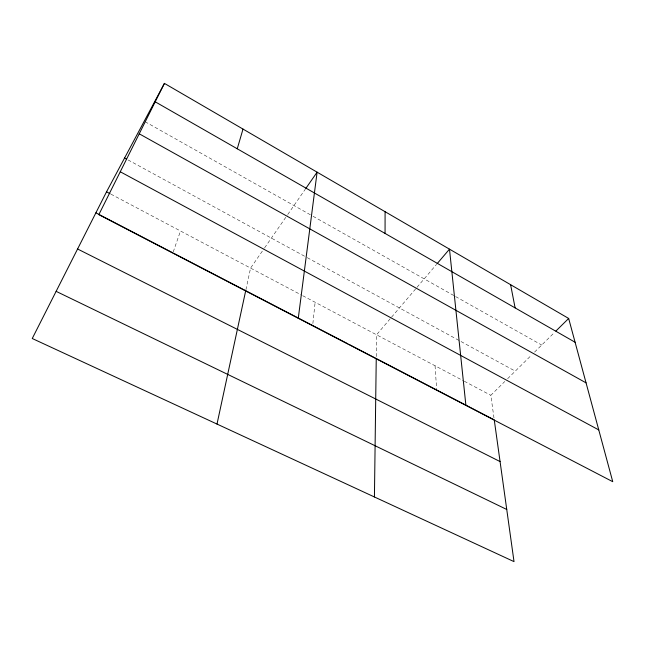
<?xml version="1.0" encoding="UTF-8"?>
<svg xmlns="http://www.w3.org/2000/svg" width="645" height="645" viewBox="0 0 645 645"><rect width="100%" height="100%" fill="white"/><g stroke="black" fill="none" stroke-linecap="round" stroke-linejoin="round"><path stroke-width="0.48" stroke-dasharray="3.23 2.42" d="M376.269 356.564L376.551 334.787L390.926 317.912M312.865 323.564L315.131 302.271M245.914 289.718L250.574 268.086L264.063 248.639M173.231 251.913L180.503 230.991M264.627 247.825L287.186 215.309M287.751 214.495L305.254 189.259M391.579 317.147L416.364 288.049M417.017 287.283L436.52 264.394M493.981 417.912L490.829 395.288L504.801 381.493M507.599 378.728L531.722 354.919M534.576 352.097L554.482 332.449M110.932 194.153L301.868 295.249M302.755 295.716L463.376 380.76M464.263 381.227L490.829 395.288M128.073 159.944L306.391 257.202M307.27 257.678L515.291 371.141M145.093 121.712L312.188 215.801M313.059 216.285L454.741 296.071M455.612 296.563L541.719 345.043M435.044 365.755L436.633 389"/><path stroke-width="0.97" d="M385.065 233.434L385.089 211.705M374.431 496.972L376.245 358.539M298.272 318.283L317.106 172.175L305.819 188.445M217.002 424.063L245.705 290.702M237.255 148.785L243.012 129.081M164.419 83.382L98.83 214.648L612.75 481.694L568.664 318.453L164.419 83.382L106.53 191.823L32.25 338.504L514.017 561.618L494.255 419.879L349.751 344.777M437.165 263.628L449.492 249.155L465.9 405.382M555.901 331.046L568.664 318.453M56.131 291.346L506.744 509.469M77.577 248.986L500.069 461.57M95.887 212.834L172.9 252.864M173.787 253.324L347.986 343.858M106.53 191.823L110.045 193.685M120.26 171.763L598.77 429.925M124.566 158.033L126.323 158.984M139.223 133.797L586.055 382.856M155.211 101.805L575.09 342.245M510.606 284.687L515.113 307.899"/></g></svg>
